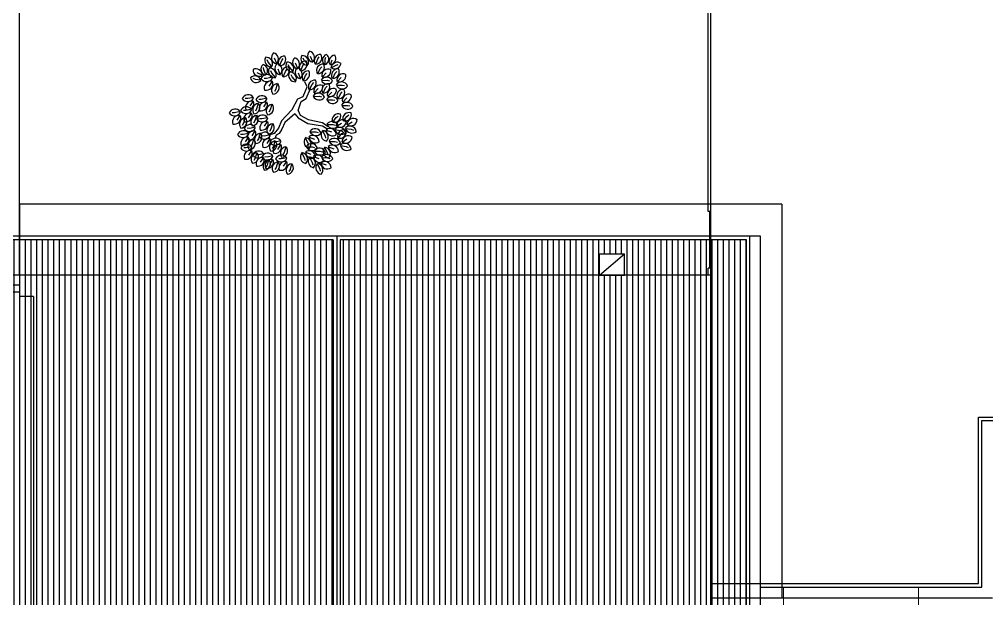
# Model space of a CAD drawing. Extents: x 4528.4 to 4562.1, y -3722.5 to -3696.6.
# Drawn here: x 4543.76 to 4550.57, y -3709.87 to -3705.78 of the extents above; entities that cross this region are included whole.
import ezdxf

# ---------------------------------------------------------------- set-up
doc = ezdxf.new("R2010")
doc.units = 0
doc.layers.get('0').update_dxf_attribs({"true_color": 0xffffff})
for name, color, linetype, true_color in [('alberi', 74, 'Continuous', 0x4c9900), ('copertura', 8, 'Continuous', 0x808080), ('copertura_pianta', 1, 'Continuous', 0xff0000), ('coppi', 191, 'Continuous', 0xbf7fff), ('costruz', 205, 'Continuous', 0x854c99), ('costruz_piante', 4, 'Continuous', 0x00ffff), ('infissi', 83, 'Continuous', 0x7fcc66), ('muro_trat', 30, 'Continuous', 0xff7f00), ('retini', 9, 'Continuous', 0xc0c0c0), ('retino', 4, 'Continuous', 0x00ffff), ('scala', 41, 'Continuous', 0xffdf7f), ('verde', 82, 'Continuous', 0x33cc00)]:
    doc.layers.add(name, color=color, linetype=linetype, true_color=true_color)
doc.layers.add('retino_2', color=21, linetype='Continuous', lineweight=20, true_color=0xff9f7f)

# ---------------------------------------------------------------- blocks, each defined once
blk = doc.blocks.new('albero034')
for p, q in [((-0.487, 0.876), (-0.586, 0.906)), ((-0.47, 0.98), (-0.481, 1.023)), ((-0.421, 0.889), (-0.47, 0.98)), ((-0.332, 0.866), (-0.343, 0.909)), ((0.039, 0.9), (0.064, 1.001)), ((0.064, 1.001), (0.086, 1.039)), ((0.132, 0.861), (0.187, 0.949)), ((0.289, 0.872), (0.314, 0.972)), ((0.314, 0.972), (0.336, 1.011)), ((0.382, 0.833), (0.437, 0.921)), ((0.453, 0.838), (0.479, 0.938)), ((0.479, 0.938), (0.5, 0.977)), ((0.547, 0.799), (0.601, 0.886)), ((-0.605, 0.775), (-0.647, 0.786)), ((-0.598, 0.684), (-0.609, 0.727)), ((-0.501, 0.776), (-0.605, 0.775)), ((-0.349, 0.762), (-0.448, 0.792)), ((-0.282, 0.776), (-0.332, 0.866)), ((-0.206, 0.688), (-0.305, 0.719)), ((-0.189, 0.792), (-0.2, 0.835)), ((-0.139, 0.702), (-0.189, 0.792)), ((0.128, 0.793), (0.228, 0.818)), ((0.15, 0.599), (0.176, 0.699)), ((0.176, 0.699), (0.197, 0.737)), ((0.228, 0.818), (0.272, 0.818)), ((0.378, 0.765), (0.478, 0.79)), ((0.478, 0.79), (0.522, 0.789)), ((0.542, 0.731), (0.643, 0.756)), ((0.643, 0.756), (0.687, 0.755)), ((0.671, 0.718), (0.697, 0.818)), ((0.697, 0.818), (0.718, 0.857)), ((0.764, 0.679), (0.819, 0.767)), ((-0.933, 0.567), (-0.974, 0.584)), ((-0.831, 0.552), (-0.933, 0.567)), ((-0.615, 0.58), (-0.714, 0.61)), ((-0.548, 0.593), (-0.598, 0.684)), ((-0.466, 0.661), (-0.509, 0.672)), ((-0.363, 0.662), (-0.466, 0.661)), ((-0.323, 0.587), (-0.366, 0.598)), ((-0.22, 0.588), (-0.323, 0.587)), ((-0.247, 0.519), (-0.258, 0.562)), ((0.244, 0.559), (0.298, 0.647)), ((0.347, 0.496), (0.373, 0.596)), ((0.373, 0.596), (0.394, 0.635)), ((0.44, 0.457), (0.495, 0.545)), ((0.735, 0.479), (0.761, 0.579)), ((0.76, 0.611), (0.861, 0.636)), ((0.761, 0.579), (0.782, 0.618)), ((0.828, 0.44), (0.883, 0.528)), ((0.861, 0.636), (0.905, 0.635)), ((-0.86, 0.491), (-0.944, 0.43)), ((-0.789, 0.419), (-0.851, 0.336)), ((-0.732, 0.479), (-0.775, 0.49)), ((-0.629, 0.48), (-0.732, 0.479)), ((-0.55, 0.382), (-0.561, 0.425)), ((-0.5, 0.292), (-0.55, 0.382)), ((-0.264, 0.415), (-0.363, 0.445)), ((-0.197, 0.428), (-0.247, 0.519)), ((0.229, 0.285), (0.276, 0.359)), ((0.239, 0.492), (0.34, 0.516)), ((0.276, 0.359), (0.33, 0.393)), ((0.287, 0.267), (0.367, 0.364)), ((0.33, 0.393), (0.351, 0.455)), ((0.34, 0.516), (0.384, 0.516)), ((0.367, 0.364), (0.457, 0.393)), ((0.436, 0.389), (0.536, 0.414)), ((0.536, 0.414), (0.581, 0.413)), ((0.618, 0.365), (0.644, 0.465)), ((0.644, 0.465), (0.665, 0.504)), ((0.711, 0.326), (0.766, 0.414)), ((0.824, 0.372), (0.924, 0.397)), ((0.924, 0.397), (0.969, 0.396)), ((-1.018, 0.254), (-1.059, 0.271)), ((-0.945, 0.177), (-1.029, 0.117)), ((-0.916, 0.239), (-1.018, 0.254)), ((-0.851, 0.336), (-0.885, 0.308)), ((-0.827, 0.282), (-0.867, 0.3)), ((-0.754, 0.206), (-0.838, 0.145)), ((-0.724, 0.267), (-0.827, 0.282)), ((-0.684, 0.177), (-0.727, 0.188)), ((-0.581, 0.178), (-0.684, 0.177)), ((-0.567, 0.278), (-0.666, 0.309)), ((-0.5, 0.142), (-0.6, 0.211)), ((-0.5, 0.205), (-0.595, 0.262)), ((-0.234, 0.171), (-0.5, 0.205)), ((-0.381, 0.314), (-0.424, 0.324)), ((-0.278, 0.315), (-0.381, 0.314)), ((0.175, 0.159), (0.229, 0.285)), ((0.239, 0.131), (0.287, 0.267)), ((0.4, 0.189), (0.426, 0.289)), ((0.426, 0.289), (0.447, 0.328)), ((0.493, 0.15), (0.548, 0.237)), ((0.707, 0.258), (0.807, 0.283)), ((0.718, 0.147), (0.739, 0.185)), ((0.807, 0.283), (0.852, 0.282)), ((0.894, 0.092), (0.92, 0.192)), ((0.92, 0.192), (0.941, 0.231)), ((-0.936, 0.023), (-0.97, -0.005)), ((-0.874, 0.106), (-0.936, 0.023)), ((-0.745, 0.051), (-0.779, 0.024)), ((-0.683, 0.134), (-0.745, 0.051)), ((-0.239, 0.097), (-0.5, 0.142)), ((-0.096, 0.023), (-0.239, 0.097)), ((-0.058, 0.074), (-0.234, 0.171)), ((-0.058, -0.063), (-0.096, 0.023)), ((0, 0), (-0.058, 0.074)), ((0, 0), (0.175, 0.159)), ((0.053, -0.074), (0.154, 0.04)), ((0.154, 0.04), (0.239, 0.131)), ((0.489, 0.082), (0.59, 0.107)), ((0.59, 0.107), (0.634, 0.106)), ((0.692, 0.046), (0.718, 0.147)), ((0.786, 0.007), (0.84, 0.095)), ((0.983, -0.015), (1.084, 0.01)), ((0.988, 0.053), (1.042, 0.141)), ((1.084, 0.01), (1.128, 0.009)), ((-0.941, -0.174), (-0.984, -0.166)), ((-0.837, -0.167), (-0.941, -0.174)), ((-0.058, -0.063), (-0.106, -0.222)), ((0.053, -0.074), (-0.048, -0.273)), ((0.421, -0.159), (0.447, -0.058)), ((0.447, -0.058), (0.468, -0.02)), ((0.515, -0.198), (0.569, -0.11)), ((0.666, -0.17), (0.691, -0.07)), ((0.691, -0.07), (0.713, -0.031)), ((0.759, -0.209), (0.814, -0.121)), ((0.781, -0.061), (0.882, -0.036)), ((0.882, -0.036), (0.926, -0.036)), ((-0.854, -0.233), (-0.923, -0.31)), ((-0.769, -0.288), (-0.811, -0.382)), ((-0.669, -0.27), (-0.712, -0.261)), ((-0.566, -0.263), (-0.669, -0.27)), ((-0.582, -0.329), (-0.651, -0.406)), ((-0.425, -0.327), (-0.468, -0.318)), ((-0.322, -0.32), (-0.425, -0.327)), ((-0.197, -0.279), (-0.271, -0.461)), ((-0.138, -0.313), (-0.207, -0.49)), ((-0.106, -0.222), (-0.197, -0.279)), ((-0.048, -0.273), (-0.138, -0.313)), ((0.51, -0.266), (0.611, -0.241)), ((0.611, -0.241), (0.655, -0.241)), ((0.755, -0.277), (0.855, -0.252)), ((0.855, -0.252), (0.899, -0.253)), ((-0.811, -0.382), (-0.839, -0.417)), ((-0.54, -0.478), (-0.568, -0.512)), ((-0.497, -0.384), (-0.54, -0.478)), ((-0.338, -0.386), (-0.407, -0.463)), ((-0.253, -0.441), (-0.296, -0.535)), ((-0.207, -0.49), (-0.165, -0.581)), ((0.33, -0.535), (0.357, -0.432)), ((0.357, -0.432), (0.38, -0.392)), ((0.426, -0.576), (0.484, -0.486)), ((-0.835, -0.538), (-0.878, -0.53)), ((-0.732, -0.532), (-0.835, -0.538)), ((-0.748, -0.598), (-0.817, -0.674)), ((-0.663, -0.653), (-0.706, -0.747)), ((-0.563, -0.617), (-0.606, -0.609)), ((-0.46, -0.61), (-0.563, -0.617)), ((-0.476, -0.676), (-0.545, -0.753)), ((-0.296, -0.535), (-0.323, -0.569)), ((-0.175, -0.695), (-0.2, -0.731)), ((-0.14, -0.598), (-0.175, -0.695)), ((-0.086, -0.639), (-0.043, -0.734)), ((-0.001, -0.584), (0.068, -0.661)), ((0.068, -0.661), (0.088, -0.7)), ((0.227, -0.66), (0.191, -0.757)), ((0.365, -0.646), (0.434, -0.723)), ((0.422, -0.646), (0.526, -0.621)), ((0.526, -0.621), (0.571, -0.622)), ((0.541, -0.688), (0.578, -0.779)), ((0.605, -0.682), (0.696, -0.721)), ((0.629, -0.589), (0.727, -0.599)), ((0.727, -0.599), (0.766, -0.614)), ((-0.706, -0.747), (-0.733, -0.781)), ((-0.633, -0.84), (-0.717, -0.892)), ((-0.434, -0.825), (-0.462, -0.859)), ((-0.391, -0.731), (-0.434, -0.825)), ((-0.086, -0.774), (-0.122, -0.871)), ((-0.033, -0.816), (0.01, -0.91)), ((0.052, -0.76), (0.121, -0.837)), ((0.121, -0.837), (0.141, -0.877)), ((0.191, -0.757), (0.166, -0.794)), ((0.296, -0.854), (0.261, -0.951)), ((0.281, -0.702), (0.323, -0.796)), ((0.434, -0.723), (0.454, -0.763)), ((0.435, -0.84), (0.503, -0.917)), ((0.578, -0.779), (0.584, -0.821)), ((-0.717, -0.892), (-0.757, -0.905)), ((-0.619, -0.898), (-0.645, -0.989)), ((-0.521, -0.994), (-0.53, -1.033)), ((-0.524, -0.902), (-0.521, -0.994)), ((-0.388, -0.997), (-0.413, -1.033)), ((-0.352, -0.899), (-0.388, -0.997)), ((-0.298, -0.941), (-0.256, -1.035)), ((-0.214, -0.885), (-0.145, -0.963)), ((-0.122, -0.871), (-0.147, -0.908)), ((-0.145, -0.963), (-0.125, -1.002)), ((0.261, -0.951), (0.235, -0.987)), ((0.35, -0.895), (0.392, -0.99)), ((0.503, -0.917), (0.523, -0.956))]:
    blk.add_line(p, q)
for centre, radius, start, end in [((-0.413, 0.998), 0.115, 137.7086, 264.2818), ((-0.516, 0.959), 0.118, 323.8531, 81.2528), ((0.119, 0.974), 0.115, 94.6209, 221.1941), ((0.017, 1.016), 0.118, 280.7655, 38.1652), ((0.369, 0.946), 0.115, 94.6209, 221.1941), ((0.267, 0.988), 0.118, 280.7655, 38.1652), ((-0.604, 0.86), 0.118, 8.1026, 125.5023), ((-0.557, 0.96), 0.115, 181.9581, 308.5312), ((-0.274, 0.884), 0.115, 137.7086, 264.2818), ((-0.378, 0.845), 0.118, 323.8531, 81.2528), ((-0.131, 0.81), 0.115, 137.7086, 264.2818), ((-0.234, 0.771), 0.118, 323.8531, 81.2528), ((0.231, 0.907), 0.115, 77.0664, 203.6396), ((0.231, 0.758), 0.115, 32.8169, 159.3901), ((0.146, 0.978), 0.118, 263.2109, 20.6106), ((0.48, 0.879), 0.115, 77.0664, 203.6396), ((0.396, 0.95), 0.118, 263.2109, 20.6106), ((0.533, 0.911), 0.115, 94.6209, 221.1941), ((0.431, 0.954), 0.118, 280.7655, 38.1652), ((0.645, 0.845), 0.115, 77.0664, 203.6396), ((0.56, 0.916), 0.118, 263.2109, 20.6106), ((0.751, 0.792), 0.115, 94.6209, 221.1941), ((0.649, 0.834), 0.118, 280.7655, 38.1652), ((-0.607, 0.725), 0.118, 25.6571, 143.0568), ((-0.593, 0.834), 0.115, 199.5126, 326.0858), ((-0.54, 0.702), 0.115, 137.7086, 264.2818), ((-0.643, 0.663), 0.118, 323.8531, 81.2528), ((-0.469, 0.611), 0.118, 25.6571, 143.0568), ((-0.466, 0.746), 0.118, 8.1026, 125.5023), ((-0.419, 0.846), 0.115, 181.9581, 308.5312), ((-0.322, 0.672), 0.118, 8.1026, 125.5023), ((-0.276, 0.772), 0.115, 181.9581, 308.5312), ((0.23, 0.672), 0.115, 94.6209, 221.1941), ((0.22, 0.868), 0.118, 218.9615, 336.3612), ((0.128, 0.714), 0.118, 280.7655, 38.1652), ((0.342, 0.606), 0.115, 77.0664, 203.6396), ((0.258, 0.677), 0.118, 263.2109, 20.6106), ((0.48, 0.729), 0.115, 32.8169, 159.3901), ((0.469, 0.839), 0.118, 218.9615, 336.3612), ((0.645, 0.695), 0.115, 32.8169, 159.3901), ((0.634, 0.805), 0.118, 218.9615, 336.3612), ((0.863, 0.725), 0.115, 77.0664, 203.6396), ((0.778, 0.796), 0.118, 263.2109, 20.6106), ((-0.944, 0.518), 0.118, 16.6387, 134.0384), ((-0.912, 0.624), 0.115, 190.4942, 317.0674), ((-0.735, 0.429), 0.118, 25.6571, 143.0568), ((-0.732, 0.563), 0.118, 8.1026, 125.5023), ((-0.685, 0.663), 0.115, 181.9581, 308.5312), ((-0.455, 0.72), 0.115, 199.5126, 326.0858), ((-0.326, 0.537), 0.118, 25.6571, 143.0568), ((-0.311, 0.646), 0.115, 199.5126, 326.0858), ((-0.189, 0.537), 0.115, 137.7086, 264.2818), ((-0.293, 0.498), 0.118, 323.8531, 81.2528), ((0.342, 0.456), 0.115, 32.8169, 159.3901), ((0.427, 0.57), 0.115, 94.6209, 221.1941), ((0.325, 0.612), 0.118, 280.7655, 38.1652), ((0.539, 0.503), 0.115, 77.0664, 203.6396), ((0.454, 0.574), 0.118, 263.2109, 20.6106), ((0.698, 0.439), 0.115, 94.6209, 221.1941), ((0.596, 0.481), 0.118, 280.7655, 38.1652), ((0.815, 0.553), 0.115, 94.6209, 221.1941), ((0.713, 0.595), 0.118, 280.7655, 38.1652), ((0.863, 0.576), 0.115, 32.8169, 159.3901), ((0.852, 0.685), 0.118, 218.9615, 336.3612), ((0.927, 0.486), 0.115, 77.0664, 203.6396), ((0.842, 0.557), 0.118, 263.2109, 20.6106), ((-0.918, 0.388), 0.118, 60.8882, 178.2879), ((-0.969, 0.485), 0.115, 234.7436, 1.3168), ((-0.813, 0.303), 0.118, 78.4427, 195.8424), ((-0.891, 0.381), 0.115, 252.2982, 18.8714), ((-0.838, 0.233), 0.118, 16.6387, 134.0384), ((-0.721, 0.538), 0.115, 199.5126, 326.0858), ((-0.684, 0.262), 0.118, 8.1026, 125.5023), ((-0.637, 0.362), 0.115, 181.9581, 308.5312), ((-0.492, 0.4), 0.115, 137.7086, 264.2818), ((-0.596, 0.361), 0.118, 323.8531, 81.2528), ((-0.384, 0.264), 0.118, 25.6571, 143.0568), ((-0.381, 0.398), 0.118, 8.1026, 125.5023), ((-0.334, 0.498), 0.115, 181.9581, 308.5312), ((0.331, 0.566), 0.118, 218.9615, 336.3612), ((0.48, 0.262), 0.115, 94.6209, 221.1941), ((0.378, 0.305), 0.118, 280.7655, 38.1652), ((0.539, 0.354), 0.115, 32.8169, 159.3901), ((0.528, 0.463), 0.118, 218.9615, 336.3612), ((0.81, 0.372), 0.115, 77.0664, 203.6396), ((0.725, 0.443), 0.118, 263.2109, 20.6106), ((0.927, 0.336), 0.115, 32.8169, 159.3901), ((0.916, 0.446), 0.118, 218.9615, 336.3612), ((-1.003, 0.074), 0.118, 60.8882, 178.2879), ((-1.054, 0.172), 0.115, 234.7436, 1.3168), ((-1.029, 0.205), 0.118, 16.6387, 134.0384), ((-0.997, 0.311), 0.115, 190.4942, 317.0674), ((-0.812, 0.103), 0.118, 60.8882, 178.2879), ((-0.863, 0.201), 0.115, 234.7436, 1.3168), ((-0.806, 0.339), 0.115, 190.4942, 317.0674), ((-0.687, 0.127), 0.118, 25.6571, 143.0568), ((-0.673, 0.237), 0.115, 199.5126, 326.0858), ((-0.37, 0.373), 0.115, 199.5126, 326.0858), ((0.592, 0.196), 0.115, 77.0664, 203.6396), ((0.507, 0.267), 0.118, 263.2109, 20.6106), ((0.772, 0.12), 0.115, 94.6209, 221.1941), ((0.67, 0.162), 0.118, 280.7655, 38.1652), ((0.81, 0.223), 0.115, 32.8169, 159.3901), ((0.799, 0.332), 0.118, 218.9615, 336.3612), ((0.974, 0.166), 0.115, 94.6209, 221.1941), ((0.872, 0.208), 0.118, 280.7655, 38.1652), ((1.086, 0.099), 0.115, 77.0664, 203.6396), ((1.002, 0.17), 0.118, 263.2109, 20.6106), ((-0.898, -0.01), 0.118, 78.4427, 195.8424), ((-0.976, 0.068), 0.115, 252.2982, 18.8714), ((-0.706, 0.019), 0.118, 78.4427, 195.8424), ((-0.785, 0.096), 0.115, 252.2982, 18.8714), ((0.501, -0.085), 0.115, 94.6209, 221.1941), ((0.399, -0.043), 0.118, 280.7655, 38.1652), ((0.592, 0.046), 0.115, 32.8169, 159.3901), ((0.581, 0.156), 0.118, 218.9615, 336.3612), ((0.746, -0.096), 0.115, 94.6209, 221.1941), ((0.644, -0.054), 0.118, 280.7655, 38.1652), ((0.884, 0.053), 0.115, 77.0664, 203.6396), ((0.884, -0.096), 0.115, 32.8169, 159.3901), ((0.8, 0.124), 0.118, 263.2109, 20.6106), ((1.086, -0.051), 0.115, 32.8169, 159.3901), ((1.075, 0.059), 0.118, 218.9615, 336.3612), ((-0.941, -0.224), 0.118, 28.8366, 146.2363), ((-0.932, -0.114), 0.115, 202.6921, 329.2653), ((0.613, -0.152), 0.115, 77.0664, 203.6396), ((0.529, -0.081), 0.118, 263.2109, 20.6106), ((0.858, -0.163), 0.115, 77.0664, 203.6396), ((0.773, -0.092), 0.118, 263.2109, 20.6106), ((0.873, 0.014), 0.118, 218.9615, 336.3612), ((-0.888, -0.346), 0.118, 73.0861, 190.4858), ((-0.959, -0.261), 0.115, 246.9415, 13.5147), ((-0.767, -0.406), 0.118, 90.6406, 208.0403), ((-0.86, -0.347), 0.115, 264.4961, 31.0693), ((-0.669, -0.32), 0.118, 28.8366, 146.2363), ((-0.661, -0.21), 0.115, 202.6921, 329.2653), ((-0.616, -0.442), 0.118, 73.0861, 190.4858), ((-0.687, -0.357), 0.115, 246.9415, 13.5147), ((-0.425, -0.377), 0.118, 28.8366, 146.2363), ((-0.416, -0.267), 0.115, 202.6921, 329.2653), ((0.414, -0.459), 0.119, 94.2544, 220.8276), ((0.308, -0.415), 0.122, 280.3989, 37.7986), ((0.613, -0.301), 0.115, 32.8169, 159.3901), ((0.602, -0.191), 0.118, 218.9615, 336.3612), ((0.858, -0.313), 0.115, 32.8169, 159.3901), ((0.847, -0.203), 0.118, 218.9615, 336.3612), ((-0.835, -0.588), 0.118, 28.8366, 146.2363), ((-0.496, -0.502), 0.118, 90.6406, 208.0403), ((-0.589, -0.442), 0.115, 264.4961, 31.0693), ((-0.372, -0.499), 0.118, 73.0861, 190.4858), ((-0.443, -0.414), 0.115, 246.9415, 13.5147), ((-0.251, -0.559), 0.118, 90.6406, 208.0403), ((-0.344, -0.499), 0.115, 264.4961, 31.0693), ((0.529, -0.529), 0.119, 76.6999, 203.273), ((0.442, -0.455), 0.122, 262.8444, 20.2441), ((-0.827, -0.478), 0.115, 202.6921, 329.2653), ((-0.782, -0.71), 0.118, 73.0861, 190.4858), ((-0.853, -0.626), 0.115, 246.9415, 13.5147), ((-0.661, -0.77), 0.118, 90.6406, 208.0403), ((-0.754, -0.711), 0.115, 264.4961, 31.0693), ((-0.563, -0.667), 0.118, 28.8366, 146.2363), ((-0.555, -0.557), 0.115, 202.6921, 329.2653), ((-0.51, -0.789), 0.118, 73.0861, 190.4858), ((-0.581, -0.704), 0.115, 246.9415, 13.5147), ((-0.129, -0.715), 0.118, 94.9974, 212.3971), ((-0.227, -0.663), 0.115, 268.8529, 35.4261), ((0.004, -0.716), 0.118, 139.2468, 256.6465), ((-0.102, -0.747), 0.115, 313.1023, 79.6755), ((0.107, -0.63), 0.118, 156.8014, 274.2011), ((0.015, -0.691), 0.115, 330.6569, 97.2301), ((0.237, -0.778), 0.118, 94.9974, 212.3971), ((0.14, -0.726), 0.115, 268.8529, 35.4261), ((0.474, -0.693), 0.118, 156.8014, 274.2011), ((0.382, -0.754), 0.115, 330.6569, 97.2301), ((0.528, -0.684), 0.119, 32.4504, 159.0236), ((0.517, -0.57), 0.122, 218.5949, 335.9946), ((0.623, -0.764), 0.112, 137.4645, 254.8642), ((0.522, -0.79), 0.11, 311.32, 77.8932), ((0.663, -0.769), 0.11, 355.5694, 122.1426), ((0.717, -0.679), 0.112, 181.7139, 299.1136), ((0.71, -0.654), 0.11, 13.124, 139.6972), ((0.735, -0.552), 0.112, 199.2685, 316.6682), ((-0.39, -0.849), 0.118, 90.6406, 208.0403), ((-0.483, -0.79), 0.115, 264.4961, 31.0693), ((-0.076, -0.892), 0.118, 94.9974, 212.3971), ((-0.173, -0.839), 0.115, 268.8529, 35.4261), ((0.057, -0.893), 0.118, 139.2468, 256.6465), ((-0.049, -0.923), 0.115, 313.1023, 79.6755), ((0.16, -0.807), 0.118, 156.8014, 274.2011), ((0.068, -0.868), 0.115, 330.6569, 97.2301), ((0.306, -0.971), 0.118, 94.9974, 212.3971), ((0.209, -0.919), 0.115, 268.8529, 35.4261), ((0.37, -0.779), 0.118, 139.2468, 256.6465), ((0.264, -0.809), 0.115, 313.1023, 79.6755), ((0.543, -0.886), 0.118, 156.8014, 274.2011), ((0.451, -0.947), 0.115, 330.6569, 97.2301), ((-0.342, -1.017), 0.118, 94.9974, 212.3971), ((-0.439, -0.965), 0.115, 268.8529, 35.4261), ((-0.209, -1.018), 0.118, 139.2468, 256.6465), ((-0.315, -1.048), 0.115, 313.1023, 79.6755), ((-0.105, -0.932), 0.118, 156.8014, 274.2011), ((-0.197, -0.993), 0.115, 330.6569, 97.2301), ((0.439, -0.972), 0.118, 139.2468, 256.6465), ((0.333, -1.003), 0.115, 313.1023, 79.6755)]:
    blk.add_arc(centre, radius, start, end)
for centre, major_axis, start_param, end_param in [((-0.696, -0.931), (0.0994, 0.0538), 0.503294, 2.552305), ((-0.735, -0.842), (0.0972, 0.0526), 3.537645, 5.746763), ((-0.601, -1.001), (0.0994, 0.0538), 1.275592, 3.324604), ((-0.696, -0.968), (0.0972, 0.0526), 4.309943, 6.519062), ((-0.474, -0.992), (0.0994, 0.0538), 1.581977, 3.630989), ((-0.577, -0.989), (0.0972, 0.0526), 4.616328, 6.825447)]:
    blk.add_ellipse(centre, major_axis=major_axis, ratio=0.915053, start_param=start_param, end_param=end_param)
blk = doc.blocks.new('SAGOMA ESIST')
at = {"layer": 'coppi'}
h = blk.add_hatch(dxfattribs=at)
h.set_pattern_fill('001', color=256, scale=0.08, angle=270, style=0, pattern_type=0)
h.set_pattern_definition([(270, (0, 0), (0.08, 0), [])])
h.paths.add_polyline_path([(-16.965, 11), (-22.69, 11), (-22.69, 10.325), (-22.4, 10.325), (-22.4, 9.14), (-22.69, 9.14), (-22.69, -0.45), (-16.965, -0.45)], flags=0)
h.paths.add_polyline_path([(-22.4, 10.295), (-22.69, 10.295), (-22.69, 9.17), (-22.4, 9.17)], flags=0)
h.paths.add_polyline_path([(-22.4, 10.325), (-22.69, 10.325), (-22.69, 10.295), (-22.4, 10.295)], flags=0)
h.paths.add_polyline_path([(-22.4, 9.17), (-22.69, 9.17), (-22.69, 9.14), (-22.4, 9.14)], flags=0)
h = blk.add_hatch(dxfattribs=at)
h.set_pattern_fill('001', color=256, scale=0.08, angle=90, style=0, pattern_type=0)
h.set_pattern_definition([(90, (0, 0), (-0.08, 0), [])])
h.paths.add_polyline_path([(-11.14, 11), (-16.865, 11), (-16.865, -0.45), (-11.14, -0.45)], flags=0)
h.paths.add_polyline_path([(-13.21, 10.5), (-13.21, 10.8), (-12.86, 10.8), (-12.86, 10.5)], flags=0)
h.paths.add_polyline_path([(-15.22, 0.85), (-15.22, 0.35), (-15.97, 0.35), (-15.97, 0.85)], flags=0)
at = {"layer": 'retino_2'}
h = blk.add_hatch(dxfattribs=at)
h.set_pattern_fill('ANSI32', color=256, scale=0.6, angle=45, style=0)
h.paths.add_polyline_path([(-10.94, 6.1), (-10.94, 5.95), (-7.67, 5.95), (-7.67, 8.3), (-5.04, 8.3), (-5.04, 8.45), (-7.82, 8.45), (-7.82, 6.1)], flags=0)
h.paths.add_polyline_path([(-10.94, 5.95), (-10.94, 0.14), (-5.04, 0.14), (-5.04, 8.3), (-7.67, 8.3), (-7.67, 5.95)], flags=0)
at = {"layer": 'copertura'}
for p, q in [((-7.87, 6.15), (-7.87, 8.5)), ((-7.87, 8.5), (-5.04, 8.5)), ((-11.64, 6.15), (-10.94, 6.15)), ((-10.94, 6.15), (-7.87, 6.15))]:
    blk.add_line(p, q, dxfattribs=at)
at = {"layer": 'copertura_pianta'}
for p, q in [((-10.94, 11.05), (-22.89, 11.05)), ((-16.915, 11.05), (-16.915, -0.5)), ((-11.09, -0.5), (-11.09, 11.05)), ((-10.94, -0.5), (-10.94, 11.05))]:
    blk.add_line(p, q, dxfattribs=at)
at = {"layer": 'infissi'}
for p, q in [((-13.21, 10.5), (-13.21, 10.8)), ((-13.21, 10.8), (-12.86, 10.8)), ((-12.86, 10.5), (-12.86, 10.8)), ((-13.21, 10.5), (-12.86, 10.5))]:
    blk.add_line(p, q, dxfattribs=at)
at = {"layer": 'muro_trat'}
for p, q in [((-11.64, 10.5), (-21.39, 10.5)), ((-21.39, 10.5), (-21.39, 10.2)), ((-11.64, 10.5), (-11.64, 0.05)), ((-21.19, 10.2), (-21.39, 10.2)), ((-21.19, 10.2), (-21.19, 4.63)), ((-11.64, 5.95), (-7.67, 5.95))]:
    blk.add_line(p, q, dxfattribs=at)
at = {"layer": 'retini'}
for p, q in [((-16.965, 11), (-22.69, 11)), ((-16.965, 11), (-16.965, -0.45)), ((-11.14, 11), (-16.865, 11)), ((-16.865, 11), (-16.865, -0.45)), ((-11.14, -0.45), (-11.14, 11))]:
    blk.add_line(p, q, dxfattribs=at)
at = {"layer": 'retino'}
for p, q in [((-7.82, 6.1), (-7.82, 8.45)), ((-7.82, 8.45), (-5.04, 8.45)), ((-10.94, 6.1), (-7.82, 6.1))]:
    blk.add_line(p, q, dxfattribs=at)
at = {"layer": 'scala'}
for p, q in [((-21.39, 10.36), (-22.4, 10.36)), ((-21.39, 10.26), (-22.4, 10.26))]:
    blk.add_line(p, q, dxfattribs=at)

msp = doc.modelspace()

# ---------------------------------------------------------------- hatches: boundary and pattern name
at = {"layer": 'verde'}
h = msp.add_hatch(dxfattribs=at)
h.set_pattern_fill('AR-SAND', color=256, scale=0.22, style=0)
h.paths.add_polyline_path([(4548.6309, -3702.9288), (4543.7559, -3702.5888), (4543.7559, -3707.0888), (4548.6309, -3707.0888)], flags=0)
h.paths.add_polyline_path([(4543.7559, -3702.5888), (4531.1037, -3701.7063), (4531.306, -3707.5888), (4540.4159, -3707.5888), (4540.4159, -3707.0888), (4543.7559, -3707.0888)], flags=0)
h.paths.add_polyline_path([(4540.4159, -3707.5888), (4531.306, -3707.5888), (4531.3221, -3708.0584), (4533.4588, -3709.1539), (4540.4159, -3708.7688)], flags=0)
h.paths.add_polyline_path([(4549.1309, -3702.9636), (4548.6309, -3702.9288), (4548.6309, -3707.0888), (4549.1309, -3707.0888)], flags=0)
h = msp.add_hatch(dxfattribs=at)
h.set_pattern_fill('AR-SAND', color=256, scale=0.5, style=0)
h.paths.add_polyline_path([(4554.9858, -3703.372), (4549.1309, -3702.9636), (4549.1309, -3707.0888), (4549.1309, -3709.8638), (4550.0559, -3709.8638), (4550.4559, -3709.8638), (4550.6159, -3709.8638), (4550.6159, -3709.8538), (4550.6159, -3709.5388), (4550.6159, -3708.6888), (4552.3109, -3708.6888), (4552.7609, -3708.6888), (4553.7209, -3708.6888), (4554.1859, -3708.6888), (4554.4509, -3708.6888)], flags=0)

# ---------------------------------------------------------------- linework, layer by layer
at = {"layer": 'costruz'}
for p, q in [((4543.7559, -3707.5888), (4543.7559, -3702.5888)), ((4548.6309, -3707.5888), (4548.6309, -3702.9288)), ((4543.7559, -3707.5888), (4531.2059, -3707.5888))]:
    msp.add_line(p, q, dxfattribs=at)
at = {"layer": 'costruz_piante'}
for p, q in [((4548.6309, -3707.5888), (4543.7559, -3707.5888)), ((4543.7559, -3707.5888), (4543.7559, -3707.7388)), ((4548.6309, -3712.8138), (4548.6309, -3707.5888)), ((4543.8559, -3707.7388), (4543.7559, -3707.7388)), ((4543.8559, -3707.7388), (4543.8559, -3710.5238)), ((4548.6309, -3709.8638), (4550.6159, -3709.8638))]:
    msp.add_line(p, q, dxfattribs=at)
at = {"layer": 'infissi'}
for p, q in [((4549.1309, -3707.0888), (4543.7559, -3707.0888)), ((4543.7559, -3707.0888), (4543.7559, -3707.5888)), ((4549.1309, -3707.0888), (4549.1309, -3709.8638)), ((4547.8459, -3707.5888), (4547.8459, -3707.4388)), ((4547.8459, -3707.4388), (4548.0209, -3707.4388)), ((4547.8459, -3707.5888), (4548.0209, -3707.4388)), ((4548.0209, -3707.5888), (4548.0209, -3707.4388))]:
    msp.add_line(p, q, dxfattribs=at)
at = {"layer": 'verde'}
for p, q in [((4548.6109, -3707.1388), (4548.6109, -3702.9274)), ((4548.6309, -3707.1388), (4548.6309, -3702.9288)), ((4548.6309, -3707.1388), (4548.6109, -3707.1388)), ((4548.6209, -3707.1388), (4548.6209, -3707.5388)), ((4548.8102, -3707.3388), (4548.4316, -3707.3388)), ((4548.6309, -3707.5388), (4548.6109, -3707.5388)), ((4548.6109, -3707.5888), (4548.6109, -3707.5388)), ((4548.6309, -3707.5888), (4548.6309, -3707.5388))]:
    msp.add_line(p, q, dxfattribs=at)

# ---------------------------------------------------------------- block references
at = {"layer": 'alberi', "xscale": 0.3921030874614994, "yscale": 0.392103087461237, "zscale": 0.3921030874633228, "rotation": 178.5879160015875}
msp.add_blockref('albero034', (4545.6985, -3706.4506), dxfattribs=at)
at = {"layer": 'infissi', "xscale": 0.5, "yscale": 0.5, "zscale": 0.5}
msp.add_blockref('SAGOMA ESIST', (4554.4509, -3712.8388), dxfattribs=at)

doc.saveas('drawing.dxf')
